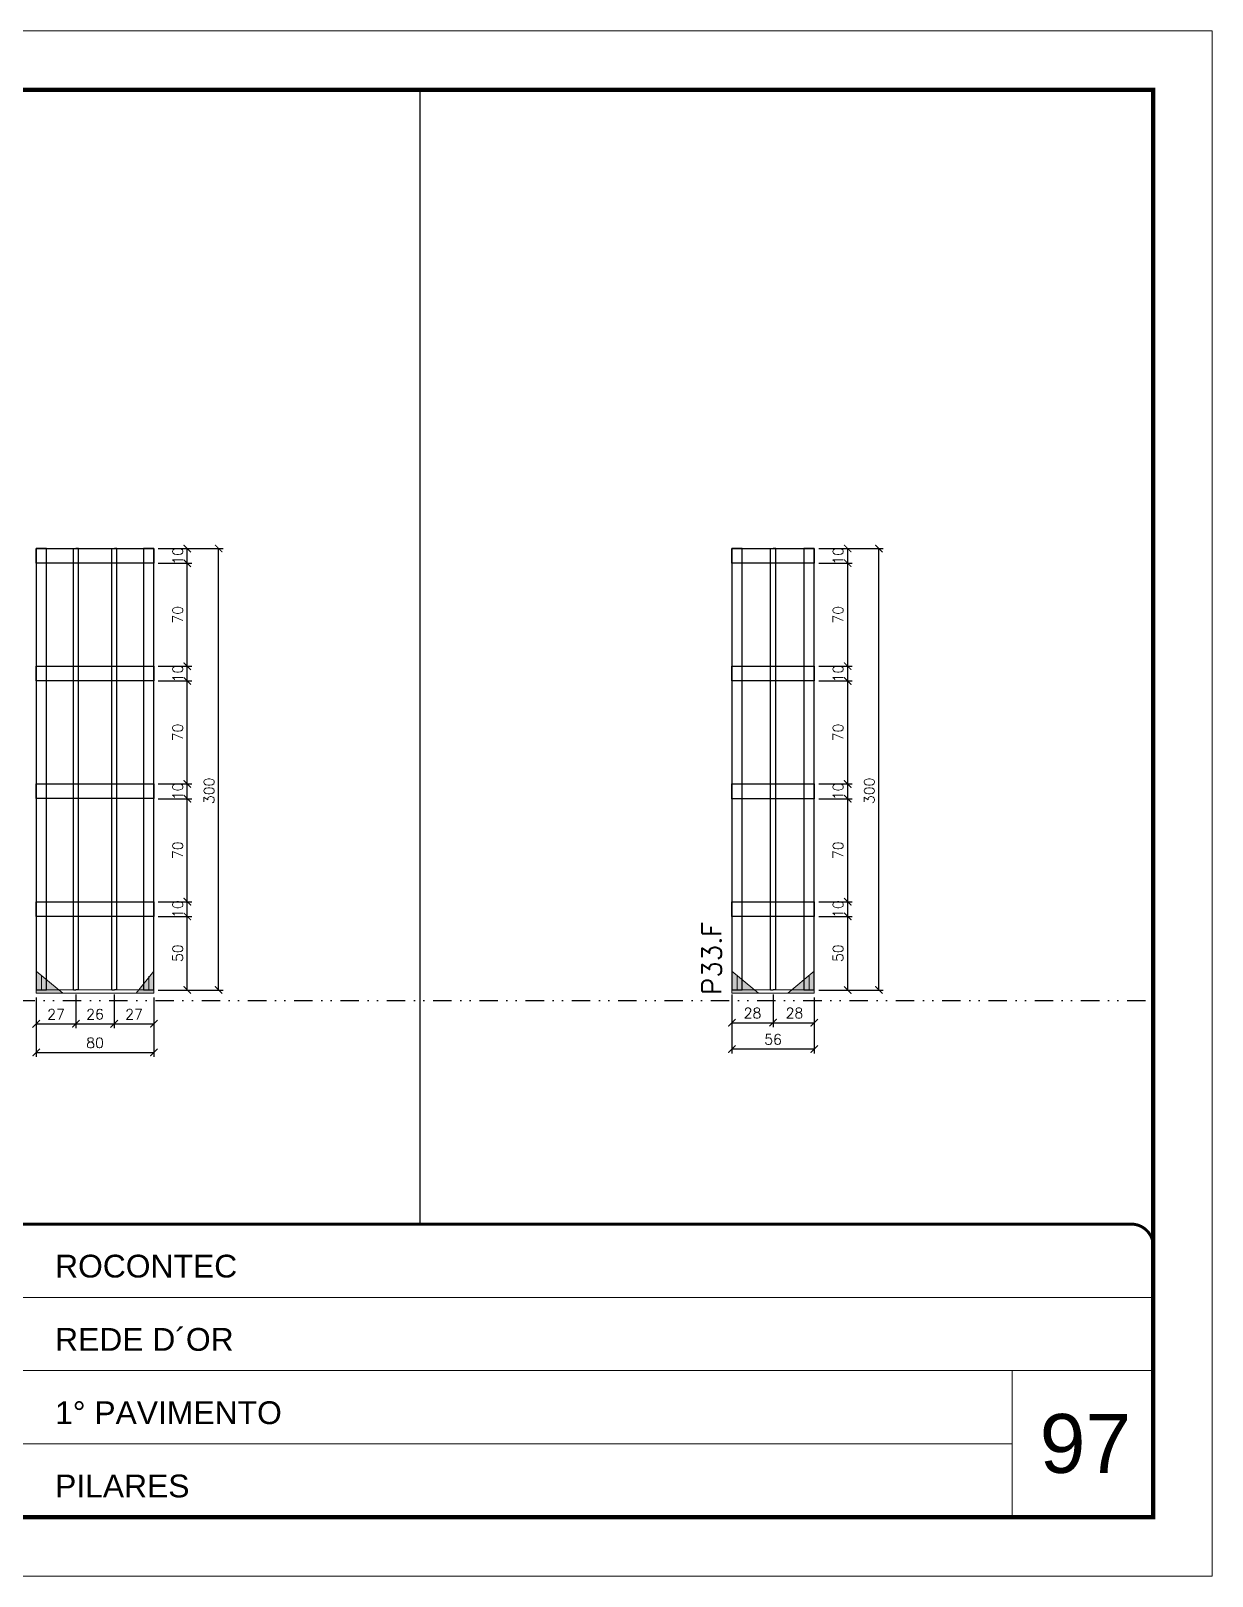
# Model space of a CAD drawing. Extents: x 2949 to 9203, y -16089 to 12527.
# Drawn here: x 3631 to 4434, y -16089 to -15039 of the extents above; entities that cross this region are included whole.
import ezdxf

# ---------------------------------------------------------------- set-up
doc = ezdxf.new("R2010")
doc.units = 0
for name, pattern in [('CONTINUO', [0]), ('DASHED', [0.75, 0.5, -0.25]), ('DIVIDE2', [0.625, 0.25, -0.125, 0, -0.125, 0, -0.125]), ('HIDDEN', [0.375, 0.25, -0.125])]:
    doc.linetypes.add(name, pattern=pattern)
for name, color, linetype, lineweight in [('CARIMBO', 255, 'Continuous', 9), ('Folhas', 255, 'Continuous', 9), ('Madeira', 126, 'Continuous', 18), ('Sarr 2.2x7', 40, 'Continuous', 9), ('SARRAFO DE PRESSAO', 251, 'DASHED', 9), ('Texto Seção', 7, 'Continuous', 15)]:
    doc.layers.add(name, color=color, linetype=linetype, lineweight=lineweight)
for name, color, linetype in [('COTA', 241, 'Continuous'), ('Nível', 160, 'Continuous'), ('SARR_2.2x10', 60, 'Continuous'), ('SARR_3.5x7', 81, 'Continuous'), ('SARR_7x7', 40, 'Continuous'), ('Texto Nível', 251, 'Continuous')]:
    doc.layers.add(name, color=color, linetype=linetype)
doc.styles.add('ARIAL', font='arial.ttf')
doc.styles.add('REGUA-120', font='ROMANS.shx', dxfattribs={"height": 15})
doc.styles.add('ROMANS', font='romans.shx')
doc.dimstyles.new('Cota Paínel', dxfattribs={"dimtxt": 7, "dimasz": 5, "dimexe": 3, "dimexo": 3, "dimgap": 3, "dimtad": 1, "dimdec": 1, "dimzin": 12, "dimdsep": 46, "dimtxsty": 'ROMANS', "dimblk": 'ARCHTICK', "dimcen": 0, "dimclrd": 4, "dimclre": 4, "dimclrt": 1, "dimadec": 1, "dimazin": 3, "dimtfac": 1, "dimtdec": 1, "dimtmove": 0, "dimatfit": 3, "dimldrblk": 'OBLIQUE', "dimfxl": 1, "dimtolj": 1, "dimtzin": 12, "dimarcsym": 0})

# ---------------------------------------------------------------- blocks, each defined once
blk = doc.blocks.new('9999999999')
at = {"color": 30, "linetype": 'CONTINUO'}
for p, q in [((98564.6, 34379.6), (99584, 34379.6)), ((98564.6, 34329.8), (99488, 34329.8)), ((99584, 34329.8), (99488, 34329.8)), ((99488, 34329.8), (99488, 34230.2)), ((98564.6, 34280), (99488, 34280))]:
    blk.add_line(p, q, dxfattribs=at)
at = {"color": 30, "linetype": 'CONTINUO', "const_width": 2}
blk.add_lwpolyline([(99584, 34230.2), (99584, 34414.4, 0.414214), (99569, 34429.4), (98229, 34429.4, 0.414214), (98214, 34414.4), (98214, 34245.2, 0.414214), (98229, 34230.2), (99584, 34230.2)], format="xyb", dxfattribs=at)
at = {"layer": 'Folhas'}
blk.add_lwpolyline([(98139, 34190.2), (99624, 34190.2), (99624, 35240.2), (98139, 35240.2)], close=True, dxfattribs=at)
at = {"layer": 'Folhas', "color": 30, "const_width": 3}
blk.add_lwpolyline([(98214, 34230.2), (99584, 34230.2), (99584, 35200.2), (98214, 35200.2)], close=True, dxfattribs=at)
at = {"color": 7, "linetype": 'Continuous', "ltscale": 5, "style": 'ARIAL'}
for s, height, p in [('ROCONTEC', 15.48, (98837.7, 34393.1)), ('REDE D´OR', 15.48, (98837.7, 34343.3)), ('1° PAVIMENTO', 15.483, (98837.7, 34293.5)), ('PILARES', 15.48, (98837.7, 34243.7))]:
    blk.add_text(s, height=height, dxfattribs=at).set_placement(p)
blk = doc.blocks.new('_ArchTick')
at = {"color": 0, "linetype": 'ByBlock', "const_width": 0.15}
blk.add_lwpolyline([(-0.5, -0.5), (0.5, 0.5)], dxfattribs=at)
blk = doc.blocks.new('*D3398')
at = {"layer": 'COTA', "color": 4, "lineweight": -2, "transparency": 16777216}
for p, q in [((3634.9, -15696), (3634.9, -15716.8)), ((3661.9, -15693.8), (3661.9, -15716.8)), ((3634.9, -15713.8), (3661.9, -15713.8))]:
    blk.add_line(p, q, dxfattribs=at)
at = {"layer": 'Defpoints', "color": 0, "transparency": 16777216}
for p in [(3634.9, -15693), (3661.9, -15690.8), (3661.9, -15713.8)]:
    blk.add_point(p, dxfattribs=at)
at = {"layer": 'COTA', "color": 4, "lineweight": -2, "transparency": 16777216, "xscale": 5, "yscale": 5, "zscale": 5, "rotation": 180}
blk.add_blockref('_ArchTick', (3634.9, -15713.8), dxfattribs=at)
at = {"layer": 'COTA', "color": 4, "lineweight": -2, "transparency": 16777216, "xscale": 5, "yscale": 5, "zscale": 5}
blk.add_blockref('_ArchTick', (3661.9, -15713.8), dxfattribs=at)
at = {"layer": 'COTA', "color": 1, "transparency": 16777216, "insert": (3648.4, -15707.3), "char_height": 7, "attachment_point": 5, "style": 'ROMANS'}
blk.add_mtext('\\A1;27', dxfattribs=at)
blk = doc.blocks.new('_Oblique')
at = {"color": 0, "linetype": 'ByBlock', "lineweight": -2}
blk.add_line((-0.5, -0.5), (0.5, 0.5), dxfattribs=at)
blk = doc.blocks.new('*D3399')
at = {"layer": 'COTA', "color": 4, "lineweight": -2, "transparency": 16777216}
for p, q in [((3661.9, -15693.8), (3661.9, -15716.8)), ((3687.9, -15693.8), (3687.9, -15716.8)), ((3661.9, -15713.8), (3687.9, -15713.8))]:
    blk.add_line(p, q, dxfattribs=at)
at = {"layer": 'Defpoints', "color": 0, "transparency": 16777216}
for p in [(3661.9, -15690.8), (3687.9, -15690.8), (3687.9, -15713.8)]:
    blk.add_point(p, dxfattribs=at)
at = {"layer": 'COTA', "color": 4, "lineweight": -2, "transparency": 16777216, "xscale": 5, "yscale": 5, "zscale": 5, "rotation": 180}
blk.add_blockref('_ArchTick', (3661.9, -15713.8), dxfattribs=at)
at = {"layer": 'COTA', "color": 4, "lineweight": -2, "transparency": 16777216, "xscale": 5, "yscale": 5, "zscale": 5}
blk.add_blockref('_ArchTick', (3687.9, -15713.8), dxfattribs=at)
at = {"layer": 'COTA', "color": 1, "transparency": 16777216, "insert": (3674.9, -15707.3), "char_height": 7, "attachment_point": 5, "style": 'ROMANS'}
blk.add_mtext('\\A1;26', dxfattribs=at)
blk = doc.blocks.new('*D3400')
at = {"layer": 'COTA', "color": 4, "lineweight": -2, "transparency": 16777216}
for p, q in [((3687.9, -15693.8), (3687.9, -15716.8)), ((3714.9, -15696), (3714.9, -15716.8)), ((3687.9, -15713.8), (3714.9, -15713.8))]:
    blk.add_line(p, q, dxfattribs=at)
at = {"layer": 'Defpoints', "color": 0, "transparency": 16777216}
for p in [(3687.9, -15690.8), (3714.9, -15693), (3714.9, -15713.8)]:
    blk.add_point(p, dxfattribs=at)
at = {"layer": 'COTA', "color": 4, "lineweight": -2, "transparency": 16777216, "xscale": 5, "yscale": 5, "zscale": 5, "rotation": 180}
blk.add_blockref('_ArchTick', (3687.9, -15713.8), dxfattribs=at)
at = {"layer": 'COTA', "color": 4, "lineweight": -2, "transparency": 16777216, "xscale": 5, "yscale": 5, "zscale": 5}
blk.add_blockref('_ArchTick', (3714.9, -15713.8), dxfattribs=at)
at = {"layer": 'COTA', "color": 1, "transparency": 16777216, "insert": (3701.4, -15707.3), "char_height": 7, "attachment_point": 5, "style": 'ROMANS'}
blk.add_mtext('\\A1;27', dxfattribs=at)
blk = doc.blocks.new('*D3401')
at = {"layer": 'COTA', "color": 4, "lineweight": -2, "transparency": 16777216}
for p, q in [((3634.9, -15696), (3634.9, -15736.2)), ((3714.9, -15696), (3714.9, -15736.2)), ((3634.9, -15733.2), (3714.9, -15733.2))]:
    blk.add_line(p, q, dxfattribs=at)
at = {"layer": 'Defpoints', "color": 0, "transparency": 16777216}
for p in [(3634.9, -15693), (3714.9, -15693), (3714.9, -15733.2)]:
    blk.add_point(p, dxfattribs=at)
at = {"layer": 'COTA', "color": 4, "lineweight": -2, "transparency": 16777216, "xscale": 5, "yscale": 5, "zscale": 5, "rotation": 180}
blk.add_blockref('_ArchTick', (3634.9, -15733.2), dxfattribs=at)
at = {"layer": 'COTA', "color": 4, "lineweight": -2, "transparency": 16777216, "xscale": 5, "yscale": 5, "zscale": 5}
blk.add_blockref('_ArchTick', (3714.9, -15733.2), dxfattribs=at)
at = {"layer": 'COTA', "color": 1, "transparency": 16777216, "insert": (3674.9, -15726.7), "char_height": 7, "attachment_point": 5, "style": 'ROMANS'}
blk.add_mtext('\\A1;80', dxfattribs=at)
blk = doc.blocks.new('*D3402')
at = {"layer": 'COTA', "color": 4, "lineweight": -2, "transparency": 16777216}
for p, q in [((3717.9, -15640.8), (3740.6, -15640.8)), ((3737.6, -15690.8), (3737.6, -15640.8)), ((3717.9, -15690.8), (3740.6, -15690.8))]:
    blk.add_line(p, q, dxfattribs=at)
at = {"layer": 'Defpoints', "color": 0, "transparency": 16777216}
for p in [(3714.9, -15640.8), (3737.6, -15640.8), (3714.9, -15690.8)]:
    blk.add_point(p, dxfattribs=at)
at = {"layer": 'COTA', "color": 4, "lineweight": -2, "transparency": 16777216, "xscale": 5, "yscale": 5, "zscale": 5}
for p, rotation in [((3737.6, -15640.8), 90), ((3737.6, -15690.8), 270)]:
    blk.add_blockref('_ArchTick', p, dxfattribs=dict(at, rotation=rotation))
at = {"layer": 'COTA', "color": 1, "transparency": 16777216, "insert": (3731.1, -15665.8), "char_height": 7, "attachment_point": 5, "rotation": 90, "style": 'ROMANS'}
blk.add_mtext('\\A1;50', dxfattribs=at)
blk = doc.blocks.new('*D3403')
at = {"layer": 'COTA', "color": 4, "lineweight": -2, "transparency": 16777216}
for p, q in [((3717.9, -15630.8), (3740.6, -15630.8)), ((3737.6, -15640.8), (3737.6, -15630.8)), ((3717.9, -15640.8), (3740.6, -15640.8))]:
    blk.add_line(p, q, dxfattribs=at)
at = {"layer": 'Defpoints', "color": 0, "transparency": 16777216}
for p in [(3714.9, -15630.8), (3737.6, -15630.8), (3714.9, -15640.8)]:
    blk.add_point(p, dxfattribs=at)
at = {"layer": 'COTA', "color": 4, "lineweight": -2, "transparency": 16777216, "xscale": 5, "yscale": 5, "zscale": 5}
for p, rotation in [((3737.6, -15630.8), 90), ((3737.6, -15640.8), 270)]:
    blk.add_blockref('_ArchTick', p, dxfattribs=dict(at, rotation=rotation))
at = {"layer": 'COTA', "color": 1, "transparency": 16777216, "insert": (3731.1, -15635.8), "char_height": 7, "attachment_point": 5, "rotation": 90, "style": 'ROMANS'}
blk.add_mtext('\\A1;10', dxfattribs=at)
blk = doc.blocks.new('*D3404')
at = {"layer": 'COTA', "color": 4, "lineweight": -2, "transparency": 16777216}
for p, q in [((3717.9, -15560.8), (3740.6, -15560.8)), ((3737.6, -15630.8), (3737.6, -15560.8)), ((3717.9, -15630.8), (3740.6, -15630.8))]:
    blk.add_line(p, q, dxfattribs=at)
at = {"layer": 'Defpoints', "color": 0, "transparency": 16777216}
for p in [(3714.9, -15560.8), (3737.6, -15560.8), (3714.9, -15630.8)]:
    blk.add_point(p, dxfattribs=at)
at = {"layer": 'COTA', "color": 4, "lineweight": -2, "transparency": 16777216, "xscale": 5, "yscale": 5, "zscale": 5}
for p, rotation in [((3737.6, -15560.8), 90), ((3737.6, -15630.8), 270)]:
    blk.add_blockref('_ArchTick', p, dxfattribs=dict(at, rotation=rotation))
at = {"layer": 'COTA', "color": 1, "transparency": 16777216, "insert": (3731.1, -15595.8), "char_height": 7, "attachment_point": 5, "rotation": 90, "style": 'ROMANS'}
blk.add_mtext('\\A1;70', dxfattribs=at)
blk = doc.blocks.new('*D3405')
at = {"layer": 'COTA', "color": 4, "lineweight": -2, "transparency": 16777216}
for p, q in [((3717.9, -15550.8), (3740.6, -15550.8)), ((3717.9, -15560.8), (3740.6, -15560.8)), ((3737.6, -15560.8), (3737.6, -15550.8))]:
    blk.add_line(p, q, dxfattribs=at)
at = {"layer": 'Defpoints', "color": 0, "transparency": 16777216}
for p in [(3714.9, -15550.8), (3714.9, -15560.8), (3737.6, -15550.8)]:
    blk.add_point(p, dxfattribs=at)
at = {"layer": 'COTA', "color": 4, "lineweight": -2, "transparency": 16777216, "xscale": 5, "yscale": 5, "zscale": 5}
for p, rotation in [((3737.6, -15550.8), 90), ((3737.6, -15560.8), 270)]:
    blk.add_blockref('_ArchTick', p, dxfattribs=dict(at, rotation=rotation))
at = {"layer": 'COTA', "color": 1, "transparency": 16777216, "insert": (3731.1, -15555.8), "char_height": 7, "attachment_point": 5, "rotation": 90, "style": 'ROMANS'}
blk.add_mtext('\\A1;10', dxfattribs=at)
blk = doc.blocks.new('*D3406')
at = {"layer": 'COTA', "color": 4, "lineweight": -2, "transparency": 16777216}
for p, q in [((3717.9, -15480.8), (3740.6, -15480.8)), ((3737.6, -15550.8), (3737.6, -15480.8)), ((3717.9, -15550.8), (3740.6, -15550.8))]:
    blk.add_line(p, q, dxfattribs=at)
at = {"layer": 'Defpoints', "color": 0, "transparency": 16777216}
for p in [(3714.9, -15480.8), (3737.6, -15480.8), (3714.9, -15550.8)]:
    blk.add_point(p, dxfattribs=at)
at = {"layer": 'COTA', "color": 4, "lineweight": -2, "transparency": 16777216, "xscale": 5, "yscale": 5, "zscale": 5}
for p, rotation in [((3737.6, -15480.8), 90), ((3737.6, -15550.8), 270)]:
    blk.add_blockref('_ArchTick', p, dxfattribs=dict(at, rotation=rotation))
at = {"layer": 'COTA', "color": 1, "transparency": 16777216, "insert": (3731.1, -15515.8), "char_height": 7, "attachment_point": 5, "rotation": 90, "style": 'ROMANS'}
blk.add_mtext('\\A1;70', dxfattribs=at)
blk = doc.blocks.new('*D3407')
at = {"layer": 'COTA', "color": 4, "lineweight": -2, "transparency": 16777216}
for p, q in [((3717.9, -15470.8), (3740.6, -15470.8)), ((3737.6, -15480.8), (3737.6, -15470.8)), ((3717.9, -15480.8), (3740.6, -15480.8))]:
    blk.add_line(p, q, dxfattribs=at)
at = {"layer": 'Defpoints', "color": 0, "transparency": 16777216}
for p in [(3714.9, -15470.8), (3737.6, -15470.8), (3714.9, -15480.8)]:
    blk.add_point(p, dxfattribs=at)
at = {"layer": 'COTA', "color": 4, "lineweight": -2, "transparency": 16777216, "xscale": 5, "yscale": 5, "zscale": 5}
for p, rotation in [((3737.6, -15470.8), 90), ((3737.6, -15480.8), 270)]:
    blk.add_blockref('_ArchTick', p, dxfattribs=dict(at, rotation=rotation))
at = {"layer": 'COTA', "color": 1, "transparency": 16777216, "insert": (3731.1, -15475.8), "char_height": 7, "attachment_point": 5, "rotation": 90, "style": 'ROMANS'}
blk.add_mtext('\\A1;10', dxfattribs=at)
blk = doc.blocks.new('*D3408')
at = {"layer": 'COTA', "color": 4, "lineweight": -2, "transparency": 16777216}
for p, q in [((3717.9, -15400.8), (3740.6, -15400.8)), ((3737.6, -15470.8), (3737.6, -15400.8)), ((3717.9, -15470.8), (3740.6, -15470.8))]:
    blk.add_line(p, q, dxfattribs=at)
at = {"layer": 'Defpoints', "color": 0, "transparency": 16777216}
for p in [(3714.9, -15400.8), (3737.6, -15400.8), (3714.9, -15470.8)]:
    blk.add_point(p, dxfattribs=at)
at = {"layer": 'COTA', "color": 4, "lineweight": -2, "transparency": 16777216, "xscale": 5, "yscale": 5, "zscale": 5}
for p, rotation in [((3737.6, -15400.8), 90), ((3737.6, -15470.8), 270)]:
    blk.add_blockref('_ArchTick', p, dxfattribs=dict(at, rotation=rotation))
at = {"layer": 'COTA', "color": 1, "transparency": 16777216, "insert": (3731.1, -15435.8), "char_height": 7, "attachment_point": 5, "rotation": 90, "style": 'ROMANS'}
blk.add_mtext('\\A1;70', dxfattribs=at)
blk = doc.blocks.new('*D3409')
at = {"layer": 'COTA', "color": 4, "lineweight": -2, "transparency": 16777216}
for p, q in [((3717.9, -15390.8), (3761.9, -15390.8)), ((3758.9, -15690.8), (3758.9, -15390.8)), ((3717.9, -15690.8), (3761.9, -15690.8))]:
    blk.add_line(p, q, dxfattribs=at)
at = {"layer": 'Defpoints', "color": 0, "transparency": 16777216}
for p in [(3714.9, -15390.8), (3758.9, -15390.8), (3714.9, -15690.8)]:
    blk.add_point(p, dxfattribs=at)
at = {"layer": 'COTA', "color": 4, "lineweight": -2, "transparency": 16777216, "xscale": 5, "yscale": 5, "zscale": 5}
for p, rotation in [((3758.9, -15390.8), 90), ((3758.9, -15690.8), 270)]:
    blk.add_blockref('_ArchTick', p, dxfattribs=dict(at, rotation=rotation))
at = {"layer": 'COTA', "color": 1, "transparency": 16777216, "insert": (3752.4, -15555.5), "char_height": 7, "attachment_point": 5, "rotation": 90, "style": 'ROMANS'}
blk.add_mtext('\\A1;300', dxfattribs=at)
blk = doc.blocks.new('*D3410')
at = {"layer": 'COTA', "color": 4, "lineweight": -2, "transparency": 16777216}
for p, q in [((3717.9, -15390.8), (3740.6, -15390.8)), ((3737.6, -15400.8), (3737.6, -15390.8)), ((3717.9, -15400.8), (3740.6, -15400.8))]:
    blk.add_line(p, q, dxfattribs=at)
at = {"layer": 'Defpoints', "color": 0, "transparency": 16777216}
for p in [(3714.9, -15390.8), (3737.6, -15390.8), (3714.9, -15400.8)]:
    blk.add_point(p, dxfattribs=at)
at = {"layer": 'COTA', "color": 4, "lineweight": -2, "transparency": 16777216, "xscale": 5, "yscale": 5, "zscale": 5}
for p, rotation in [((3737.6, -15390.8), 90), ((3737.6, -15400.8), 270)]:
    blk.add_blockref('_ArchTick', p, dxfattribs=dict(at, rotation=rotation))
at = {"layer": 'COTA', "color": 1, "transparency": 16777216, "insert": (3731.1, -15395.8), "char_height": 7, "attachment_point": 5, "rotation": 90, "style": 'ROMANS'}
blk.add_mtext('\\A1;10', dxfattribs=at)
blk = doc.blocks.new('*D3411')
at = {"layer": 'COTA', "color": 4, "lineweight": -2, "transparency": 16777216}
for p, q in [((4107.7, -15709), (4107.7, -15733.9)), ((4163.7, -15709), (4163.7, -15733.9)), ((4163.7, -15730.9), (4107.7, -15730.9))]:
    blk.add_line(p, q, dxfattribs=at)
at = {"layer": 'Defpoints', "color": 0, "transparency": 16777216}
for p in [(4107.7, -15706), (4163.7, -15706), (4107.7, -15730.9)]:
    blk.add_point(p, dxfattribs=at)
at = {"layer": 'COTA', "color": 4, "lineweight": -2, "transparency": 16777216, "xscale": 5, "yscale": 5, "zscale": 5, "rotation": 180}
blk.add_blockref('_ArchTick', (4107.7, -15730.9), dxfattribs=at)
at = {"layer": 'COTA', "color": 4, "lineweight": -2, "transparency": 16777216, "xscale": 5, "yscale": 5, "zscale": 5}
blk.add_blockref('_ArchTick', (4163.7, -15730.9), dxfattribs=at)
at = {"layer": 'COTA', "color": 1, "transparency": 16777216, "insert": (4135.7, -15724.4), "char_height": 7, "attachment_point": 5, "style": 'ROMANS'}
blk.add_mtext('\\A1;56', dxfattribs=at)
blk = doc.blocks.new('*D3412')
at = {"layer": 'COTA', "color": 4, "lineweight": -2, "transparency": 16777216}
for p, q in [((4135.7, -15693.8), (4135.7, -15716)), ((4163.7, -15696), (4163.7, -15716)), ((4135.7, -15713), (4163.7, -15713))]:
    blk.add_line(p, q, dxfattribs=at)
at = {"layer": 'Defpoints', "color": 0, "transparency": 16777216}
for p in [(4135.7, -15690.8), (4163.7, -15693), (4163.7, -15713)]:
    blk.add_point(p, dxfattribs=at)
at = {"layer": 'COTA', "color": 4, "lineweight": -2, "transparency": 16777216, "xscale": 5, "yscale": 5, "zscale": 5, "rotation": 180}
blk.add_blockref('_ArchTick', (4135.7, -15713), dxfattribs=at)
at = {"layer": 'COTA', "color": 4, "lineweight": -2, "transparency": 16777216, "xscale": 5, "yscale": 5, "zscale": 5}
blk.add_blockref('_ArchTick', (4163.7, -15713), dxfattribs=at)
at = {"layer": 'COTA', "color": 1, "transparency": 16777216, "insert": (4150.2, -15706.5), "char_height": 7, "attachment_point": 5, "style": 'ROMANS'}
blk.add_mtext('\\A1;28', dxfattribs=at)
blk = doc.blocks.new('*D3413')
at = {"layer": 'COTA', "color": 4, "lineweight": -2, "transparency": 16777216}
for p, q in [((4107.7, -15693.8), (4107.7, -15716)), ((4135.7, -15693.8), (4135.7, -15716)), ((4107.7, -15713), (4135.7, -15713))]:
    blk.add_line(p, q, dxfattribs=at)
at = {"layer": 'Defpoints', "color": 0, "transparency": 16777216}
for p in [(4107.7, -15690.8), (4135.7, -15690.8), (4135.7, -15713)]:
    blk.add_point(p, dxfattribs=at)
at = {"layer": 'COTA', "color": 4, "lineweight": -2, "transparency": 16777216, "xscale": 5, "yscale": 5, "zscale": 5, "rotation": 180}
blk.add_blockref('_ArchTick', (4107.7, -15713), dxfattribs=at)
at = {"layer": 'COTA', "color": 4, "lineweight": -2, "transparency": 16777216, "xscale": 5, "yscale": 5, "zscale": 5}
blk.add_blockref('_ArchTick', (4135.7, -15713), dxfattribs=at)
at = {"layer": 'COTA', "color": 1, "transparency": 16777216, "insert": (4121.7, -15706.5), "char_height": 7, "attachment_point": 5, "style": 'ROMANS'}
blk.add_mtext('\\A1;28', dxfattribs=at)
blk = doc.blocks.new('*D3414')
at = {"layer": 'COTA', "color": 4, "lineweight": -2, "transparency": 16777216}
for p, q in [((4166.7, -15640.8), (4189.4, -15640.8)), ((4186.4, -15690.8), (4186.4, -15640.8)), ((4166.7, -15690.8), (4189.4, -15690.8))]:
    blk.add_line(p, q, dxfattribs=at)
at = {"layer": 'Defpoints', "color": 0, "transparency": 16777216}
for p in [(4163.7, -15640.8), (4186.4, -15640.8), (4163.7, -15690.8)]:
    blk.add_point(p, dxfattribs=at)
at = {"layer": 'COTA', "color": 4, "lineweight": -2, "transparency": 16777216, "xscale": 5, "yscale": 5, "zscale": 5}
for p, rotation in [((4186.4, -15640.8), 90), ((4186.4, -15690.8), 270)]:
    blk.add_blockref('_ArchTick', p, dxfattribs=dict(at, rotation=rotation))
at = {"layer": 'COTA', "color": 1, "transparency": 16777216, "insert": (4179.9, -15665.8), "char_height": 7, "attachment_point": 5, "rotation": 90, "style": 'ROMANS'}
blk.add_mtext('\\A1;50', dxfattribs=at)
blk = doc.blocks.new('*D3415')
at = {"layer": 'COTA', "color": 4, "lineweight": -2, "transparency": 16777216}
for p, q in [((4166.7, -15630.8), (4189.4, -15630.8)), ((4186.4, -15640.8), (4186.4, -15630.8)), ((4166.7, -15640.8), (4189.4, -15640.8))]:
    blk.add_line(p, q, dxfattribs=at)
at = {"layer": 'Defpoints', "color": 0, "transparency": 16777216}
for p in [(4163.7, -15630.8), (4186.4, -15630.8), (4163.7, -15640.8)]:
    blk.add_point(p, dxfattribs=at)
at = {"layer": 'COTA', "color": 4, "lineweight": -2, "transparency": 16777216, "xscale": 5, "yscale": 5, "zscale": 5}
for p, rotation in [((4186.4, -15630.8), 90), ((4186.4, -15640.8), 270)]:
    blk.add_blockref('_ArchTick', p, dxfattribs=dict(at, rotation=rotation))
at = {"layer": 'COTA', "color": 1, "transparency": 16777216, "insert": (4179.9, -15635.8), "char_height": 7, "attachment_point": 5, "rotation": 90, "style": 'ROMANS'}
blk.add_mtext('\\A1;10', dxfattribs=at)
blk = doc.blocks.new('*D3416')
at = {"layer": 'COTA', "color": 4, "lineweight": -2, "transparency": 16777216}
for p, q in [((4166.7, -15560.8), (4189.4, -15560.8)), ((4186.4, -15630.8), (4186.4, -15560.8)), ((4166.7, -15630.8), (4189.4, -15630.8))]:
    blk.add_line(p, q, dxfattribs=at)
at = {"layer": 'Defpoints', "color": 0, "transparency": 16777216}
for p in [(4163.7, -15560.8), (4186.4, -15560.8), (4163.7, -15630.8)]:
    blk.add_point(p, dxfattribs=at)
at = {"layer": 'COTA', "color": 4, "lineweight": -2, "transparency": 16777216, "xscale": 5, "yscale": 5, "zscale": 5}
for p, rotation in [((4186.4, -15560.8), 90), ((4186.4, -15630.8), 270)]:
    blk.add_blockref('_ArchTick', p, dxfattribs=dict(at, rotation=rotation))
at = {"layer": 'COTA', "color": 1, "transparency": 16777216, "insert": (4179.9, -15595.8), "char_height": 7, "attachment_point": 5, "rotation": 90, "style": 'ROMANS'}
blk.add_mtext('\\A1;70', dxfattribs=at)
blk = doc.blocks.new('*D3417')
at = {"layer": 'COTA', "color": 4, "lineweight": -2, "transparency": 16777216}
for p, q in [((4166.7, -15550.8), (4189.4, -15550.8)), ((4166.7, -15560.8), (4189.4, -15560.8)), ((4186.4, -15560.8), (4186.4, -15550.8))]:
    blk.add_line(p, q, dxfattribs=at)
at = {"layer": 'Defpoints', "color": 0, "transparency": 16777216}
for p in [(4163.7, -15550.8), (4163.7, -15560.8), (4186.4, -15550.8)]:
    blk.add_point(p, dxfattribs=at)
at = {"layer": 'COTA', "color": 4, "lineweight": -2, "transparency": 16777216, "xscale": 5, "yscale": 5, "zscale": 5}
for p, rotation in [((4186.4, -15550.8), 90), ((4186.4, -15560.8), 270)]:
    blk.add_blockref('_ArchTick', p, dxfattribs=dict(at, rotation=rotation))
at = {"layer": 'COTA', "color": 1, "transparency": 16777216, "insert": (4179.9, -15555.8), "char_height": 7, "attachment_point": 5, "rotation": 90, "style": 'ROMANS'}
blk.add_mtext('\\A1;10', dxfattribs=at)
blk = doc.blocks.new('*D3418')
at = {"layer": 'COTA', "color": 4, "lineweight": -2, "transparency": 16777216}
for p, q in [((4166.7, -15480.8), (4189.4, -15480.8)), ((4186.4, -15550.8), (4186.4, -15480.8)), ((4166.7, -15550.8), (4189.4, -15550.8))]:
    blk.add_line(p, q, dxfattribs=at)
at = {"layer": 'Defpoints', "color": 0, "transparency": 16777216}
for p in [(4163.7, -15480.8), (4186.4, -15480.8), (4163.7, -15550.8)]:
    blk.add_point(p, dxfattribs=at)
at = {"layer": 'COTA', "color": 4, "lineweight": -2, "transparency": 16777216, "xscale": 5, "yscale": 5, "zscale": 5}
for p, rotation in [((4186.4, -15480.8), 90), ((4186.4, -15550.8), 270)]:
    blk.add_blockref('_ArchTick', p, dxfattribs=dict(at, rotation=rotation))
at = {"layer": 'COTA', "color": 1, "transparency": 16777216, "insert": (4179.9, -15515.8), "char_height": 7, "attachment_point": 5, "rotation": 90, "style": 'ROMANS'}
blk.add_mtext('\\A1;70', dxfattribs=at)
blk = doc.blocks.new('*D3419')
at = {"layer": 'COTA', "color": 4, "lineweight": -2, "transparency": 16777216}
for p, q in [((4166.7, -15470.8), (4189.4, -15470.8)), ((4186.4, -15480.8), (4186.4, -15470.8)), ((4166.7, -15480.8), (4189.4, -15480.8))]:
    blk.add_line(p, q, dxfattribs=at)
at = {"layer": 'Defpoints', "color": 0, "transparency": 16777216}
for p in [(4163.7, -15470.8), (4186.4, -15470.8), (4163.7, -15480.8)]:
    blk.add_point(p, dxfattribs=at)
at = {"layer": 'COTA', "color": 4, "lineweight": -2, "transparency": 16777216, "xscale": 5, "yscale": 5, "zscale": 5}
for p, rotation in [((4186.4, -15470.8), 90), ((4186.4, -15480.8), 270)]:
    blk.add_blockref('_ArchTick', p, dxfattribs=dict(at, rotation=rotation))
at = {"layer": 'COTA', "color": 1, "transparency": 16777216, "insert": (4179.9, -15475.8), "char_height": 7, "attachment_point": 5, "rotation": 90, "style": 'ROMANS'}
blk.add_mtext('\\A1;10', dxfattribs=at)
blk = doc.blocks.new('*D3420')
at = {"layer": 'COTA', "color": 4, "lineweight": -2, "transparency": 16777216}
for p, q in [((4166.7, -15400.8), (4189.4, -15400.8)), ((4186.4, -15470.8), (4186.4, -15400.8)), ((4166.7, -15470.8), (4189.4, -15470.8))]:
    blk.add_line(p, q, dxfattribs=at)
at = {"layer": 'Defpoints', "color": 0, "transparency": 16777216}
for p in [(4163.7, -15400.8), (4186.4, -15400.8), (4163.7, -15470.8)]:
    blk.add_point(p, dxfattribs=at)
at = {"layer": 'COTA', "color": 4, "lineweight": -2, "transparency": 16777216, "xscale": 5, "yscale": 5, "zscale": 5}
for p, rotation in [((4186.4, -15400.8), 90), ((4186.4, -15470.8), 270)]:
    blk.add_blockref('_ArchTick', p, dxfattribs=dict(at, rotation=rotation))
at = {"layer": 'COTA', "color": 1, "transparency": 16777216, "insert": (4179.9, -15435.8), "char_height": 7, "attachment_point": 5, "rotation": 90, "style": 'ROMANS'}
blk.add_mtext('\\A1;70', dxfattribs=at)
blk = doc.blocks.new('*D3421')
at = {"layer": 'COTA', "color": 4, "lineweight": -2, "transparency": 16777216}
for p, q in [((4166.7, -15390.8), (4210.6, -15390.8)), ((4207.6, -15690.8), (4207.6, -15390.8)), ((4166.7, -15690.8), (4210.6, -15690.8))]:
    blk.add_line(p, q, dxfattribs=at)
at = {"layer": 'Defpoints', "color": 0, "transparency": 16777216}
for p in [(4163.7, -15390.8), (4207.6, -15390.8), (4163.7, -15690.8)]:
    blk.add_point(p, dxfattribs=at)
at = {"layer": 'COTA', "color": 4, "lineweight": -2, "transparency": 16777216, "xscale": 5, "yscale": 5, "zscale": 5}
for p, rotation in [((4207.6, -15390.8), 90), ((4207.6, -15690.8), 270)]:
    blk.add_blockref('_ArchTick', p, dxfattribs=dict(at, rotation=rotation))
at = {"layer": 'COTA', "color": 1, "transparency": 16777216, "insert": (4201.1, -15555.5), "char_height": 7, "attachment_point": 5, "rotation": 90, "style": 'ROMANS'}
blk.add_mtext('\\A1;300', dxfattribs=at)
blk = doc.blocks.new('*D3422')
at = {"layer": 'COTA', "color": 4, "lineweight": -2, "transparency": 16777216}
for p, q in [((4166.7, -15390.8), (4189.4, -15390.8)), ((4186.4, -15400.8), (4186.4, -15390.8)), ((4166.7, -15400.8), (4189.4, -15400.8))]:
    blk.add_line(p, q, dxfattribs=at)
at = {"layer": 'Defpoints', "color": 0, "transparency": 16777216}
for p in [(4163.7, -15390.8), (4186.4, -15390.8), (4163.7, -15400.8)]:
    blk.add_point(p, dxfattribs=at)
at = {"layer": 'COTA', "color": 4, "lineweight": -2, "transparency": 16777216, "xscale": 5, "yscale": 5, "zscale": 5}
for p, rotation in [((4186.4, -15390.8), 90), ((4186.4, -15400.8), 270)]:
    blk.add_blockref('_ArchTick', p, dxfattribs=dict(at, rotation=rotation))
at = {"layer": 'COTA', "color": 1, "transparency": 16777216, "insert": (4179.9, -15395.8), "char_height": 7, "attachment_point": 5, "rotation": 90, "style": 'ROMANS'}
blk.add_mtext('\\A1;10', dxfattribs=at)

msp = doc.modelspace()

# ---------------------------------------------------------------- hatches: boundary and pattern name
at = {"layer": 'Madeira'}
h = msp.add_hatch(color=252, dxfattribs=at)
h.dxf.hatch_style = 2
h.paths.add_polyline_path([(3634.95, -15677.98), (3634.95, -15692.98), (3652.95, -15692.98)])
h = msp.add_hatch(color=252, dxfattribs=at)
h.dxf.hatch_style = 2
h.paths.add_polyline_path([(3714.95, -15677.98), (3714.95, -15692.98), (3702.95, -15692.98)])
h = msp.add_hatch(color=252, dxfattribs=at)
h.dxf.hatch_style = 2
h.paths.add_polyline_path([(4107.7, -15677.98), (4107.7, -15692.98), (4125.7, -15692.98)])
h = msp.add_hatch(color=252, dxfattribs=at)
h.dxf.hatch_style = 2
h.paths.add_polyline_path([(4163.7, -15677.98), (4163.7, -15692.98), (4145.7, -15692.98)])

# ---------------------------------------------------------------- linework, layer by layer
at = {"layer": 'Madeira', "color": 250, "linetype": 'HIDDEN'}
for p, q in [((3638.45, -15681.48), (3638.45, -15690.78)), ((3711.45, -15681.48), (3711.45, -15690.78)), ((3644.78, -15690.78), (3634.95, -15690.78)), ((3644.78, -15690.78), (3634.95, -15690.78)), ((3705.11, -15690.78), (3714.95, -15690.78)), ((3705.11, -15690.78), (3714.95, -15690.78))]:
    msp.add_line(p, q, dxfattribs=at)
at = {"layer": 'Madeira', "color": 1, "linetype": 'HIDDEN'}
for p, q in [((3638.45, -15681.48), (3638.45, -15690.78)), ((3641.95, -15684.99), (3641.95, -15690.78)), ((3711.45, -15681.48), (3711.45, -15690.78)), ((4111.2, -15681.48), (4111.2, -15690.78)), ((4111.2, -15681.48), (4111.2, -15690.78)), ((4114.7, -15684.99), (4114.7, -15690.78)), ((4160.2, -15681.48), (4160.2, -15690.78)), ((4160.2, -15681.48), (4160.2, -15690.78)), ((3650.75, -15690.78), (3634.95, -15690.78)), ((3699.15, -15690.78), (3714.95, -15690.78)), ((4117.53, -15690.78), (4107.7, -15690.78)), ((4117.53, -15690.78), (4107.7, -15690.78)), ((4123.5, -15690.78), (4107.7, -15690.78)), ((4147.9, -15690.78), (4163.7, -15690.78)), ((4153.87, -15690.78), (4163.7, -15690.78)), ((4153.87, -15690.78), (4163.7, -15690.78))]:
    msp.add_line(p, q, dxfattribs=at)
at = {"layer": 'Madeira', "color": 250}
msp.add_line((3634.95, -15690.78), (3634.95, -15692.98), dxfattribs=at)
msp.add_line((3634.95, -15690.78), (3634.95, -15692.98), dxfattribs=at)
msp.add_line((3634.95, -15690.78), (3634.95, -15692.98), dxfattribs=at)
at = {"layer": 'Madeira'}
msp.add_line((4107.7, -15690.78), (4107.7, -15692.98), dxfattribs=at)
msp.add_line((4107.7, -15690.78), (4107.7, -15692.98), dxfattribs=at)
msp.add_line((4107.7, -15690.78), (4107.7, -15692.98), dxfattribs=at)
at = {"layer": 'Madeira', "color": 0}
for points in [[(3634.95, -15677.98), (3634.95, -15692.98), (3652.95, -15692.98), (3634.95, -15677.98)], [(3714.95, -15677.98), (3714.95, -15692.98), (3702.95, -15692.98), (3714.95, -15677.98)], [(4107.7, -15677.98), (4107.7, -15692.98), (4125.7, -15692.98), (4107.7, -15677.98)], [(4163.7, -15677.98), (4163.7, -15692.98), (4145.7, -15692.98), (4163.7, -15677.98)]]:
    msp.add_lwpolyline(points, dxfattribs=at)
at = {"layer": 'Nível', "color": 4, "linetype": 'DIVIDE2', "ltscale": 50}
msp.add_line((3024.03, -15697.98), (4394.03, -15697.98), dxfattribs=at)
at = {"layer": 'Sarr 2.2x7'}
for points in [[(3714.95, -15690.78), (3634.95, -15690.78), (3634.95, -15692.98), (3714.95, -15692.98)], [(4163.7, -15690.78), (4107.7, -15690.78), (4107.7, -15692.98), (4163.7, -15692.98)]]:
    msp.add_lwpolyline(points, close=True, dxfattribs=at)
at = {"layer": 'SARR_2.2x10'}
for points in [[(3634.95, -15390.75), (3714.95, -15390.75), (3714.95, -15400.75), (3634.95, -15400.75)], [(4107.7, -15390.75), (4163.7, -15390.75), (4163.7, -15400.75), (4107.7, -15400.75)], [(3634.95, -15470.78), (3714.95, -15470.78), (3714.95, -15480.78), (3634.95, -15480.78)], [(4107.7, -15470.79), (4163.7, -15470.79), (4163.7, -15480.79), (4107.7, -15480.79)], [(3634.95, -15550.78), (3714.95, -15550.78), (3714.95, -15560.78), (3634.95, -15560.78)], [(4107.7, -15550.79), (4163.7, -15550.79), (4163.7, -15560.79), (4107.7, -15560.79)], [(3634.95, -15630.78), (3714.95, -15630.78), (3714.95, -15640.78), (3634.95, -15640.78)], [(4107.7, -15630.79), (4163.7, -15630.79), (4163.7, -15640.79), (4107.7, -15640.79)]]:
    msp.add_lwpolyline(points, close=True, dxfattribs=at)
at = {"layer": 'SARR_3.5x7'}
for p, q in [((3660.2, -15690.78), (3660.2, -15390.75)), ((3660.2, -15390.75), (3661.95, -15390.75)), ((3663.7, -15390.75), (3661.95, -15390.75)), ((3663.7, -15690.78), (3663.7, -15390.75)), ((3686.32, -15690.78), (3686.32, -15390.75)), ((3686.32, -15390.75), (3688.07, -15390.75)), ((3689.82, -15390.75), (3688.07, -15390.75)), ((3689.82, -15690.78), (3689.82, -15390.75)), ((4133.95, -15690.78), (4133.95, -15390.78)), ((4133.95, -15390.78), (4135.7, -15390.78)), ((4137.45, -15390.78), (4135.7, -15390.78)), ((4137.45, -15690.78), (4137.45, -15390.78)), ((3660.2, -15690.78), (3661.95, -15690.78)), ((3663.7, -15690.78), (3661.95, -15690.78)), ((3686.32, -15690.78), (3688.07, -15690.78)), ((3689.82, -15690.78), (3688.07, -15690.78)), ((4133.95, -15690.78), (4135.7, -15690.78)), ((4137.45, -15690.78), (4135.7, -15690.78))]:
    msp.add_line(p, q, dxfattribs=at)
at = {"layer": 'SARR_7x7'}
for points in [[(3634.95, -15690.78), (3641.95, -15690.78), (3641.95, -15390.75), (3634.95, -15390.75)], [(3707.95, -15690.78), (3714.95, -15690.78), (3714.95, -15390.75), (3707.95, -15390.75)], [(4107.7, -15690.78), (4114.7, -15690.78), (4114.7, -15390.78), (4107.7, -15390.78)], [(4156.7, -15690.78), (4163.7, -15690.78), (4163.7, -15390.78), (4156.7, -15390.78)]]:
    msp.add_lwpolyline(points, close=True, dxfattribs=at)
at = {"layer": 'Texto Nível'}
msp.add_line((3895.76, -15849.82), (3895.76, -15079.07), dxfattribs=at)

# ---------------------------------------------------------------- block references
at = {"layer": 'SARRAFO DE PRESSAO', "color": 6, "linetype": 'ByBlock'}
msp.add_blockref('9999999999', (-95189.94, -50279.27), dxfattribs=at)

# ---------------------------------------------------------------- texts
at = {"layer": 'CARIMBO', "style": 'ARIAL'}
msp.add_text('97', height=40, dxfattribs=at).set_placement((4316.89, -16018.92))
at = {"layer": 'Texto Seção', "style": 'REGUA-120'}
msp.add_text('P33.F', height=13, rotation=90, dxfattribs=at).set_placement((4100.51, -15694.1))

# ---------------------------------------------------------------- dimensions: what is measured, and where the dimension line sits
at = {"layer": 'COTA'}
for base, p1, p2, angle, picture, middle in [((3737.64, -15390.75), (3714.95, -15400.75), (3714.95, -15390.75), 90, '*D3410', (3737.64, -15395.75)), ((3758.86, -15390.78), (3714.95, -15690.82), (3714.95, -15390.78), 90, '*D3409', (3758.86, -15555.48)), ((4186.4, -15390.75), (4163.7, -15400.75), (4163.7, -15390.75), 90, '*D3422', (4186.4, -15395.75)), ((4207.61, -15390.79), (4163.7, -15690.82), (4163.7, -15390.79), 90, '*D3421', (4207.61, -15555.49)), ((3737.64, -15470.78), (3714.95, -15480.78), (3714.95, -15470.78), 90, '*D3407', (3737.64, -15475.78)), ((4186.4, -15470.79), (4163.7, -15480.79), (4163.7, -15470.79), 90, '*D3419', (4186.4, -15475.79)), ((3737.64, -15550.78), (3714.95, -15560.78), (3714.95, -15550.78), 90, '*D3405', (3737.64, -15555.78)), ((4186.4, -15550.79), (4163.7, -15560.79), (4163.7, -15550.79), 90, '*D3417', (4186.4, -15555.79)), ((3737.64, -15630.78), (3714.95, -15640.78), (3714.95, -15630.78), 90, '*D3403', (3737.64, -15635.78)), ((4186.4, -15630.79), (4163.7, -15640.79), (4163.7, -15630.79), 90, '*D3415', (4186.4, -15635.79)), ((4107.7, -15730.9), (4163.7, -15705.98), (4107.7, -15705.98), 180, '*D3411', (4135.7, -15730.9))]:
    dim = msp.add_linear_dim(base=base, p1=p1, p2=p2, angle=angle, dimstyle='Cota Paínel', dxfattribs=at)
    dim.commit()
    dim.dimension.update_dxf_attribs({"geometry": picture, "text_midpoint": middle, "dimtype": 160})
for base, p1, p2, picture, middle in [((3737.64, -15400.79), (3714.95, -15470.78), (3714.95, -15400.79), '*D3408', (3731.14, -15435.79)), ((4186.4, -15400.79), (4163.7, -15470.79), (4163.7, -15400.79), '*D3420', (4179.9, -15435.79)), ((3737.64, -15480.78), (3714.95, -15550.78), (3714.95, -15480.78), '*D3406', (3731.14, -15515.78)), ((4186.4, -15480.79), (4163.7, -15550.79), (4163.7, -15480.79), '*D3418', (4179.9, -15515.79)), ((3737.64, -15560.78), (3714.95, -15630.78), (3714.95, -15560.78), '*D3404', (3731.14, -15595.78)), ((4186.4, -15560.79), (4163.7, -15630.79), (4163.7, -15560.79), '*D3416', (4179.9, -15595.79)), ((3737.64, -15640.78), (3714.95, -15690.78), (3714.95, -15640.78), '*D3402', (3731.14, -15665.78)), ((4186.4, -15640.79), (4163.7, -15690.79), (4163.7, -15640.79), '*D3414', (4179.9, -15665.79))]:
    dim = msp.add_linear_dim(base=base, p1=p1, p2=p2, angle=90, dimstyle='Cota Paínel', dxfattribs=at)
    dim.commit()
    dim.dimension.update_dxf_attribs({"geometry": picture, "text_midpoint": middle})
for base, p1, p2, picture, middle in [((3661.95, -15713.81), (3634.95, -15692.98), (3661.95, -15690.78), '*D3398', (3648.45, -15707.31)), ((3714.95, -15733.16), (3634.95, -15692.98), (3714.95, -15692.99), '*D3401', (3674.95, -15726.66)), ((3687.95, -15713.81), (3661.95, -15690.78), (3687.95, -15690.78), '*D3399', (3674.95, -15707.31)), ((3714.95, -15713.81), (3687.95, -15690.78), (3714.95, -15692.98), '*D3400', (3701.45, -15707.31)), ((4135.7, -15712.98), (4107.7, -15690.78), (4135.7, -15690.78), '*D3413', (4121.7, -15706.48))]:
    dim = msp.add_linear_dim(base=base, p1=p1, p2=p2, dimstyle='Cota Paínel', dxfattribs=at)
    dim.commit()
    dim.dimension.update_dxf_attribs({"geometry": picture, "text_midpoint": middle})
dim = msp.add_linear_dim(base=(4163.7, -15712.98), p1=(4135.7, -15690.78), p2=(4163.7, -15692.98), dimstyle='Cota Paínel', dxfattribs=at)
dim.commit()
dim.dimension.update_dxf_attribs({"geometry": '*D3412', "text_midpoint": (4150.2, -15712.98), "dimtype": 160})

doc.saveas('drawing.dxf')
